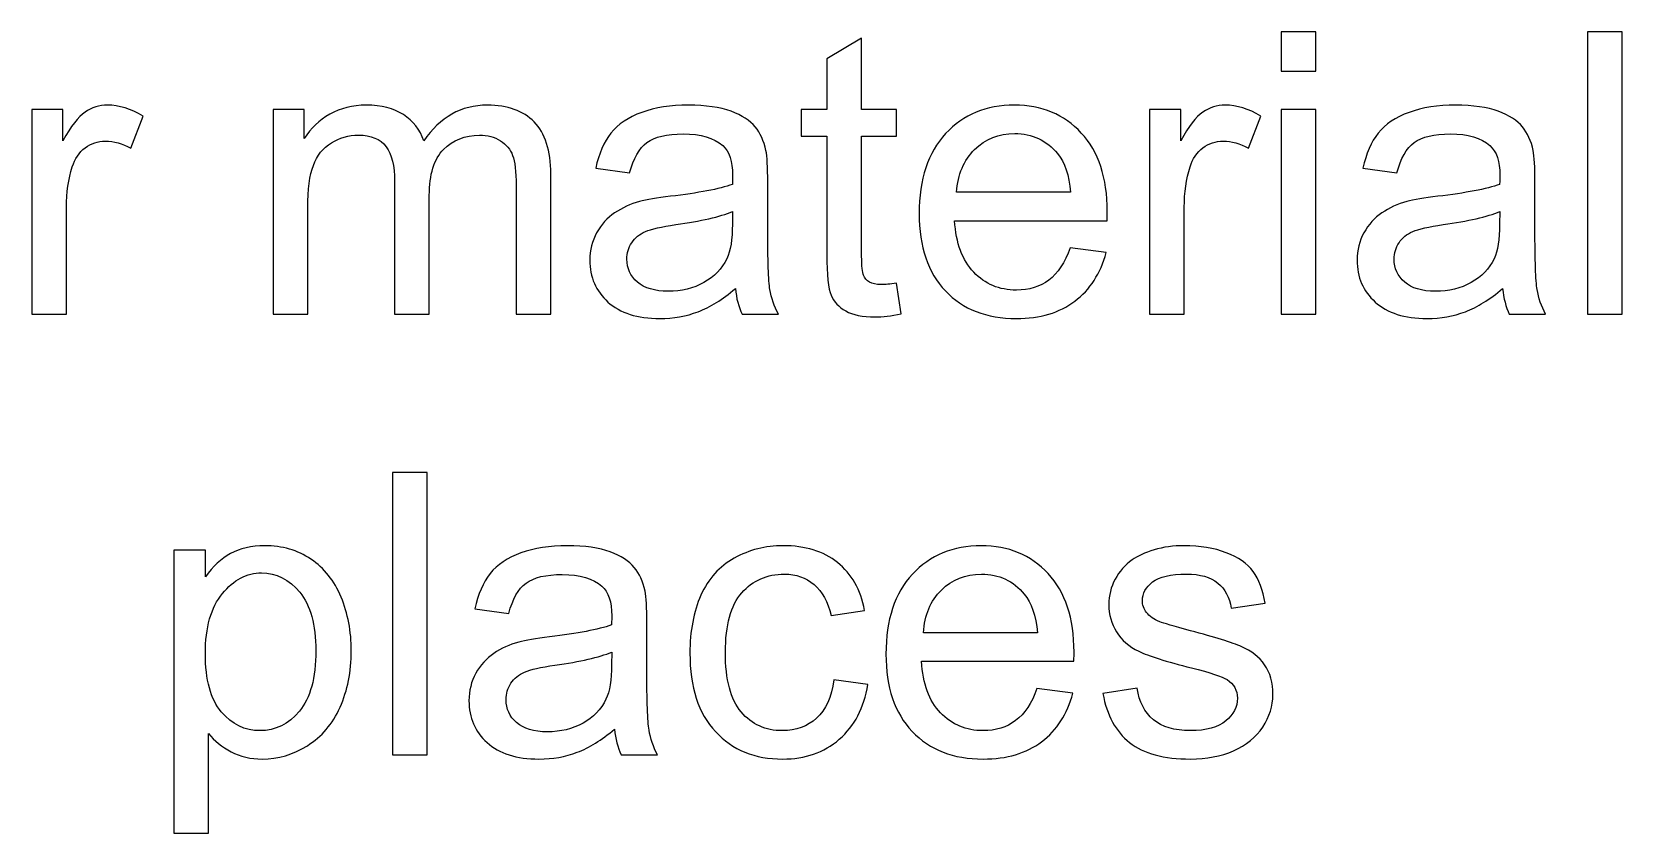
# Model space of a CAD drawing. Header units: millimetres. Extents: x -423 to 423, y -251 to 251.
# Drawn here: x 134.46 to 170.84, y 232.39 to 250.72 of the extents above; entities that cross this region are included whole.
import ezdxf

# ---------------------------------------------------------------- set-up
doc = ezdxf.new("R2010")
doc.units = ezdxf.units.MM
doc.header["$MEASUREMENT"] = 0
doc.layers.add('Layer 1', color=7, linetype='Continuous')

msp = doc.modelspace()

# ---------------------------------------------------------------- linework, layer by layer
at = {"layer": 'Layer 1', "color": 1}
for points, knots in [([(163.0406, 249.8146), (163.0406, 249.8146), (163.0406, 250.7166), (163.0406, 250.7166), (163.0406, 250.7166), (163.8344, 250.7166), (163.8344, 250.7166), (163.8344, 250.7166), (163.8344, 249.8146), (163.8344, 249.8146), (163.8344, 249.8146), (163.0406, 249.8146), (163.0406, 249.8146)], [0, 0, 0, 0, 0.25, 0.25, 0.25, 0.5, 0.5, 0.5, 0.75, 0.75, 0.75, 1, 1, 1, 1]), ([(170.0436, 244.258), (170.0436, 244.258), (170.0436, 250.7166), (170.0436, 250.7166), (170.0436, 250.7166), (170.8374, 250.7166), (170.8374, 250.7166), (170.8374, 250.7166), (170.8374, 244.258), (170.8374, 244.258), (170.8374, 244.258), (170.0436, 244.258), (170.0436, 244.258)], [0, 0, 0, 0, 0.25, 0.25, 0.25, 0.5, 0.5, 0.5, 0.75, 0.75, 0.75, 1, 1, 1, 1]), ([(154.2367, 244.9661), (154.2367, 244.9661), (154.3449, 244.2655), (154.3449, 244.2655), (154.1224, 244.2189), (153.9225, 244.1948), (153.748, 244.1948), (153.4609, 244.1948), (153.2384, 244.2399), (153.079, 244.3316), (152.9212, 244.4233), (152.8099, 244.5422), (152.7452, 244.691), (152.6806, 244.8398), (152.649, 245.1525), (152.649, 245.6291), (152.649, 245.6291), (152.649, 248.3263), (152.649, 248.3263), (152.649, 248.3263), (152.0627, 248.3263), (152.0627, 248.3263), (152.0627, 248.3263), (152.0627, 248.9396), (152.0627, 248.9396), (152.0627, 248.9396), (152.649, 248.9396), (152.649, 248.9396), (152.649, 248.9396), (152.649, 250.0972), (152.649, 250.0972), (152.649, 250.0972), (153.4429, 250.5739), (153.4429, 250.5739), (153.4429, 250.5739), (153.4429, 248.9396), (153.4429, 248.9396), (153.4429, 248.9396), (154.2367, 248.9396), (154.2367, 248.9396), (154.2367, 248.9396), (154.2367, 248.3263), (154.2367, 248.3263), (154.2367, 248.3263), (153.4429, 248.3263), (153.4429, 248.3263), (153.4429, 248.3263), (153.4429, 245.584), (153.4429, 245.584), (153.4429, 245.357), (153.4564, 245.2112), (153.485, 245.1465), (153.512, 245.0819), (153.5571, 245.0307), (153.6202, 244.9917), (153.6834, 244.9541), (153.7736, 244.9345), (153.8909, 244.9345), (153.9781, 244.9345), (154.0938, 244.9451), (154.2367, 244.9661)], [0, 0, 0, 0, 0.05, 0.05, 0.05, 0.1, 0.1, 0.1, 0.15, 0.15, 0.15, 0.2, 0.2, 0.2, 0.25, 0.25, 0.25, 0.3, 0.3, 0.3, 0.35, 0.35, 0.35, 0.4, 0.4, 0.4, 0.45, 0.45, 0.45, 0.5, 0.5, 0.5, 0.55, 0.55, 0.55, 0.6, 0.6, 0.6, 0.65, 0.65, 0.65, 0.7, 0.7, 0.7, 0.75, 0.75, 0.75, 0.8, 0.8, 0.8, 0.85, 0.85, 0.85, 0.9, 0.9, 0.9, 0.95, 0.95, 0.95, 1, 1, 1, 1]), ([(134.4638, 244.258), (134.4638, 244.258), (134.4638, 248.9396), (134.4638, 248.9396), (134.4638, 248.9396), (135.1764, 248.9396), (135.1764, 248.9396), (135.1764, 248.9396), (135.1764, 248.2225), (135.1764, 248.2225), (135.3583, 248.5548), (135.5267, 248.7742), (135.6816, 248.8795), (135.8364, 248.9862), (136.0063, 249.0388), (136.1912, 249.0388), (136.4588, 249.0388), (136.731, 248.9547), (137.0075, 248.7878), (137.0075, 248.7878), (136.7249, 248.0556), (136.7249, 248.0556), (136.5325, 248.1639), (136.34, 248.218), (136.1476, 248.218), (135.9747, 248.218), (135.8198, 248.1653), (135.683, 248.0616), (135.5462, 247.9579), (135.4485, 247.8136), (135.3899, 247.6286), (135.3012, 247.3475), (135.2575, 247.0393), (135.2575, 246.704), (135.2575, 246.704), (135.2575, 244.258), (135.2575, 244.258), (135.2575, 244.258), (134.4638, 244.258), (134.4638, 244.258)], [0, 0, 0, 0, 0.0769231, 0.0769231, 0.0769231, 0.1538462, 0.1538462, 0.1538462, 0.2307692, 0.2307692, 0.2307692, 0.3076923, 0.3076923, 0.3076923, 0.3846154, 0.3846154, 0.3846154, 0.4615385, 0.4615385, 0.4615385, 0.5384615, 0.5384615, 0.5384615, 0.6153846, 0.6153846, 0.6153846, 0.6923077, 0.6923077, 0.6923077, 0.7692308, 0.7692308, 0.7692308, 0.8461538, 0.8461538, 0.8461538, 0.9230769, 0.9230769, 0.9230769, 1, 1, 1, 1]), ([(139.9828, 244.258), (139.9828, 244.258), (139.9828, 248.9396), (139.9828, 248.9396), (139.9828, 248.9396), (140.6954, 248.9396), (140.6954, 248.9396), (140.6954, 248.9396), (140.6954, 248.2781), (140.6954, 248.2781), (140.8412, 248.5066), (141.0367, 248.6916), (141.2802, 248.8299), (141.5238, 248.9697), (141.8004, 249.0388), (142.1116, 249.0388), (142.4573, 249.0388), (142.7415, 248.9667), (142.9625, 248.8238), (143.1835, 248.6795), (143.3399, 248.4796), (143.4301, 248.221), (143.8029, 248.7667), (144.2855, 249.0388), (144.8809, 249.0388), (145.3469, 249.0388), (145.7063, 248.911), (145.9558, 248.654), (146.2069, 248.3969), (146.3332, 248.0015), (146.3332, 247.4678), (146.3332, 247.4678), (146.3332, 244.258), (146.3332, 244.258), (146.3332, 244.258), (145.5394, 244.258), (145.5394, 244.258), (145.5394, 244.258), (145.5394, 247.2047), (145.5394, 247.2047), (145.5394, 247.5204), (145.5124, 247.7489), (145.4612, 247.8888), (145.4101, 248.0285), (145.3169, 248.1398), (145.18, 248.2255), (145.0448, 248.3112), (144.8854, 248.3533), (144.7035, 248.3533), (144.3727, 248.3533), (144.0991, 248.2436), (143.8811, 248.0256), (143.6631, 247.8061), (143.5549, 247.4558), (143.5549, 246.9746), (143.5549, 246.9746), (143.5549, 244.258), (143.5549, 244.258), (143.5549, 244.258), (142.7611, 244.258), (142.7611, 244.258), (142.7611, 244.258), (142.7611, 247.2964), (142.7611, 247.2964), (142.7611, 247.6482), (142.6964, 247.9128), (142.5671, 248.0887), (142.4378, 248.2645), (142.2259, 248.3533), (141.9327, 248.3533), (141.7102, 248.3533), (141.5042, 248.2946), (141.3148, 248.1774), (141.1253, 248.0602), (140.9885, 247.8888), (140.9029, 247.6617), (140.8187, 247.4362), (140.7766, 247.11), (140.7766, 246.6845), (140.7766, 246.6845), (140.7766, 244.258), (140.7766, 244.258), (140.7766, 244.258), (139.9828, 244.258), (139.9828, 244.258)], [0, 0, 0, 0, 0.0357143, 0.0357143, 0.0357143, 0.0714286, 0.0714286, 0.0714286, 0.1071429, 0.1071429, 0.1071429, 0.1428571, 0.1428571, 0.1428571, 0.1785714, 0.1785714, 0.1785714, 0.2142857, 0.2142857, 0.2142857, 0.25, 0.25, 0.25, 0.2857143, 0.2857143, 0.2857143, 0.3214286, 0.3214286, 0.3214286, 0.3571429, 0.3571429, 0.3571429, 0.3928571, 0.3928571, 0.3928571, 0.4285714, 0.4285714, 0.4285714, 0.4642857, 0.4642857, 0.4642857, 0.5, 0.5, 0.5, 0.5357143, 0.5357143, 0.5357143, 0.5714286, 0.5714286, 0.5714286, 0.6071429, 0.6071429, 0.6071429, 0.6428571, 0.6428571, 0.6428571, 0.6785714, 0.6785714, 0.6785714, 0.7142857, 0.7142857, 0.7142857, 0.75, 0.75, 0.75, 0.7857143, 0.7857143, 0.7857143, 0.8214286, 0.8214286, 0.8214286, 0.8571429, 0.8571429, 0.8571429, 0.8928571, 0.8928571, 0.8928571, 0.9285714, 0.9285714, 0.9285714, 0.9642857, 0.9642857, 0.9642857, 1, 1, 1, 1]), ([(150.5548, 244.8443), (150.2601, 244.5932), (149.9759, 244.4174), (149.7039, 244.3137), (149.4317, 244.2099), (149.1401, 244.1588), (148.8273, 244.1588), (148.3132, 244.1588), (147.9178, 244.2836), (147.6411, 244.5347), (147.3646, 244.7842), (147.2262, 245.1044), (147.2262, 245.4938), (147.2262, 245.7223), (147.2788, 245.9313), (147.3825, 246.1208), (147.4878, 246.3102), (147.6246, 246.4605), (147.793, 246.5747), (147.9629, 246.689), (148.1524, 246.7762), (148.3643, 246.8348), (148.5207, 246.8754), (148.7567, 246.9145), (149.0709, 246.9536), (149.7114, 247.0288), (150.1849, 247.1205), (150.4872, 247.2257), (150.4901, 247.334), (150.4917, 247.4031), (150.4917, 247.4317), (150.4917, 247.7534), (150.4165, 247.9805), (150.2662, 248.1127), (150.0631, 248.2917), (149.761, 248.3804), (149.3611, 248.3804), (148.9867, 248.3804), (148.7101, 248.3142), (148.5327, 248.1834), (148.3538, 248.0526), (148.223, 247.8211), (148.1373, 247.4873), (148.1373, 247.4873), (147.3615, 247.5956), (147.3615, 247.5956), (147.4322, 247.9278), (147.548, 248.197), (147.7104, 248.4014), (147.8727, 248.6059), (148.1072, 248.7622), (148.414, 248.8735), (148.7191, 248.9832), (149.0754, 249.0388), (149.4783, 249.0388), (149.8783, 249.0388), (150.2045, 248.9923), (150.4555, 248.8975), (150.7051, 248.8028), (150.8901, 248.6855), (151.0073, 248.5427), (151.1245, 248.3999), (151.2073, 248.2195), (151.2554, 248.0015), (151.2809, 247.8662), (151.2945, 247.6227), (151.2945, 247.2723), (151.2945, 247.2723), (151.2945, 246.22), (151.2945, 246.22), (151.2945, 245.4848), (151.311, 245.0202), (151.3441, 244.8233), (151.3756, 244.6264), (151.4418, 244.4384), (151.538, 244.258), (151.538, 244.258), (150.7082, 244.258), (150.7082, 244.258), (150.6285, 244.4249), (150.5773, 244.6203), (150.5548, 244.8443)], [0, 0, 0, 0, 0.037037, 0.037037, 0.037037, 0.0740741, 0.0740741, 0.0740741, 0.1111111, 0.1111111, 0.1111111, 0.1481481, 0.1481481, 0.1481481, 0.1851852, 0.1851852, 0.1851852, 0.2222222, 0.2222222, 0.2222222, 0.2592593, 0.2592593, 0.2592593, 0.2962963, 0.2962963, 0.2962963, 0.3333333, 0.3333333, 0.3333333, 0.3703704, 0.3703704, 0.3703704, 0.4074074, 0.4074074, 0.4074074, 0.4444444, 0.4444444, 0.4444444, 0.4814815, 0.4814815, 0.4814815, 0.5185185, 0.5185185, 0.5185185, 0.5555556, 0.5555556, 0.5555556, 0.5925926, 0.5925926, 0.5925926, 0.6296296, 0.6296296, 0.6296296, 0.6666667, 0.6666667, 0.6666667, 0.7037037, 0.7037037, 0.7037037, 0.7407407, 0.7407407, 0.7407407, 0.7777778, 0.7777778, 0.7777778, 0.8148148, 0.8148148, 0.8148148, 0.8518519, 0.8518519, 0.8518519, 0.8888889, 0.8888889, 0.8888889, 0.9259259, 0.9259259, 0.9259259, 0.962963, 0.962963, 0.962963, 1, 1, 1, 1]), ([(158.2132, 245.7734), (158.2132, 245.7734), (159.0341, 245.6652), (159.0341, 245.6652), (158.9062, 245.1886), (158.6672, 244.8173), (158.3185, 244.5542), (157.9696, 244.2911), (157.5246, 244.1588), (156.9819, 244.1588), (156.2994, 244.1588), (155.7581, 244.3692), (155.3582, 244.7902), (154.9583, 245.2096), (154.7584, 245.8005), (154.7584, 246.5597), (154.7584, 247.3445), (154.9598, 247.9549), (155.3642, 248.3879), (155.7686, 248.8223), (156.2933, 249.0388), (156.9383, 249.0388), (157.5622, 249.0388), (158.0719, 248.8268), (158.4673, 248.4014), (158.8627, 247.9759), (159.0611, 247.3776), (159.0611, 246.6063), (159.0611, 246.5597), (159.0597, 246.4891), (159.0566, 246.3958), (159.0566, 246.3958), (155.5702, 246.3958), (155.5702, 246.3958), (155.6003, 245.8832), (155.7446, 245.4893), (156.0062, 245.2172), (156.2663, 244.9451), (156.5925, 244.8083), (156.9819, 244.8083), (157.2721, 244.8083), (157.5201, 244.8849), (157.7246, 245.0383), (157.9306, 245.1916), (158.0929, 245.4367), (158.2132, 245.7734)], [0, 0, 0, 0, 0.0666667, 0.0666667, 0.0666667, 0.1333333, 0.1333333, 0.1333333, 0.2, 0.2, 0.2, 0.2666667, 0.2666667, 0.2666667, 0.3333333, 0.3333333, 0.3333333, 0.4, 0.4, 0.4, 0.4666667, 0.4666667, 0.4666667, 0.5333333, 0.5333333, 0.5333333, 0.6, 0.6, 0.6, 0.6666667, 0.6666667, 0.6666667, 0.7333333, 0.7333333, 0.7333333, 0.8, 0.8, 0.8, 0.8666667, 0.8666667, 0.8666667, 0.9333333, 0.9333333, 0.9333333, 1, 1, 1, 1]), ([(160.0278, 244.258), (160.0278, 244.258), (160.0278, 248.9396), (160.0278, 248.9396), (160.0278, 248.9396), (160.7405, 248.9396), (160.7405, 248.9396), (160.7405, 248.9396), (160.7405, 248.2225), (160.7405, 248.2225), (160.9223, 248.5548), (161.0908, 248.7742), (161.2456, 248.8795), (161.4004, 248.9862), (161.5704, 249.0388), (161.7552, 249.0388), (162.0229, 249.0388), (162.295, 248.9547), (162.5716, 248.7878), (162.5716, 248.7878), (162.289, 248.0556), (162.289, 248.0556), (162.0965, 248.1639), (161.9041, 248.218), (161.7117, 248.218), (161.5387, 248.218), (161.3839, 248.1653), (161.2471, 248.0616), (161.1103, 247.9579), (161.0126, 247.8136), (160.954, 247.6286), (160.8652, 247.3475), (160.8216, 247.0393), (160.8216, 246.704), (160.8216, 246.704), (160.8216, 244.258), (160.8216, 244.258), (160.8216, 244.258), (160.0278, 244.258), (160.0278, 244.258)], [0, 0, 0, 0, 0.0769231, 0.0769231, 0.0769231, 0.1538462, 0.1538462, 0.1538462, 0.2307692, 0.2307692, 0.2307692, 0.3076923, 0.3076923, 0.3076923, 0.3846154, 0.3846154, 0.3846154, 0.4615385, 0.4615385, 0.4615385, 0.5384615, 0.5384615, 0.5384615, 0.6153846, 0.6153846, 0.6153846, 0.6923077, 0.6923077, 0.6923077, 0.7692308, 0.7692308, 0.7692308, 0.8461538, 0.8461538, 0.8461538, 0.9230769, 0.9230769, 0.9230769, 1, 1, 1, 1]), ([(163.0406, 244.258), (163.0406, 244.258), (163.0406, 248.9396), (163.0406, 248.9396), (163.0406, 248.9396), (163.8344, 248.9396), (163.8344, 248.9396), (163.8344, 248.9396), (163.8344, 244.258), (163.8344, 244.258), (163.8344, 244.258), (163.0406, 244.258), (163.0406, 244.258)], [0, 0, 0, 0, 0.25, 0.25, 0.25, 0.5, 0.5, 0.5, 0.75, 0.75, 0.75, 1, 1, 1, 1]), ([(168.1026, 244.8443), (167.808, 244.5932), (167.5238, 244.4174), (167.2517, 244.3137), (166.9796, 244.2099), (166.6879, 244.1588), (166.3752, 244.1588), (165.8611, 244.1588), (165.4657, 244.2836), (165.189, 244.5347), (164.9124, 244.7842), (164.7741, 245.1044), (164.7741, 245.4938), (164.7741, 245.7223), (164.8267, 245.9313), (164.9304, 246.1208), (165.0357, 246.3102), (165.1725, 246.4605), (165.3409, 246.5747), (165.5108, 246.689), (165.7003, 246.7762), (165.9122, 246.8348), (166.0685, 246.8754), (166.3046, 246.9145), (166.6188, 246.9536), (167.2592, 247.0288), (167.7328, 247.1205), (168.035, 247.2257), (168.038, 247.334), (168.0396, 247.4031), (168.0396, 247.4317), (168.0396, 247.7534), (167.9644, 247.9805), (167.814, 248.1127), (167.611, 248.2917), (167.3089, 248.3804), (166.9089, 248.3804), (166.5346, 248.3804), (166.258, 248.3142), (166.0806, 248.1834), (165.9017, 248.0526), (165.7709, 247.8211), (165.6852, 247.4873), (165.6852, 247.4873), (164.9094, 247.5956), (164.9094, 247.5956), (164.9801, 247.9278), (165.0959, 248.197), (165.2582, 248.4014), (165.4206, 248.6059), (165.6551, 248.7622), (165.9618, 248.8735), (166.267, 248.9832), (166.6233, 249.0388), (167.0262, 249.0388), (167.4261, 249.0388), (167.7524, 248.9923), (168.0034, 248.8975), (168.253, 248.8028), (168.4379, 248.6855), (168.5552, 248.5427), (168.6724, 248.3999), (168.7552, 248.2195), (168.8032, 248.0015), (168.8288, 247.8662), (168.8424, 247.6227), (168.8424, 247.2723), (168.8424, 247.2723), (168.8424, 246.22), (168.8424, 246.22), (168.8424, 245.4848), (168.8589, 245.0202), (168.892, 244.8233), (168.9235, 244.6264), (168.9897, 244.4384), (169.0859, 244.258), (169.0859, 244.258), (168.2561, 244.258), (168.2561, 244.258), (168.1764, 244.4249), (168.1252, 244.6203), (168.1026, 244.8443)], [0, 0, 0, 0, 0.037037, 0.037037, 0.037037, 0.0740741, 0.0740741, 0.0740741, 0.1111111, 0.1111111, 0.1111111, 0.1481481, 0.1481481, 0.1481481, 0.1851852, 0.1851852, 0.1851852, 0.2222222, 0.2222222, 0.2222222, 0.2592593, 0.2592593, 0.2592593, 0.2962963, 0.2962963, 0.2962963, 0.3333333, 0.3333333, 0.3333333, 0.3703704, 0.3703704, 0.3703704, 0.4074074, 0.4074074, 0.4074074, 0.4444444, 0.4444444, 0.4444444, 0.4814815, 0.4814815, 0.4814815, 0.5185185, 0.5185185, 0.5185185, 0.5555556, 0.5555556, 0.5555556, 0.5925926, 0.5925926, 0.5925926, 0.6296296, 0.6296296, 0.6296296, 0.6666667, 0.6666667, 0.6666667, 0.7037037, 0.7037037, 0.7037037, 0.7407407, 0.7407407, 0.7407407, 0.7777778, 0.7777778, 0.7777778, 0.8148148, 0.8148148, 0.8148148, 0.8518519, 0.8518519, 0.8518519, 0.8888889, 0.8888889, 0.8888889, 0.9259259, 0.9259259, 0.9259259, 0.962963, 0.962963, 0.962963, 1, 1, 1, 1]), ([(155.6153, 247.0453), (155.6153, 247.0453), (158.2222, 247.0453), (158.2222, 247.0453), (158.1876, 247.4392), (158.0869, 247.7339), (157.9231, 247.9309), (157.672, 248.236), (157.3443, 248.3894), (156.9428, 248.3894), (156.5789, 248.3894), (156.2738, 248.2676), (156.0257, 248.024), (155.7792, 247.7805), (155.6423, 247.4542), (155.6153, 247.0453)], [0, 0, 0, 0, 0.2, 0.2, 0.2, 0.4, 0.4, 0.4, 0.6, 0.6, 0.6, 0.8, 0.8, 0.8, 1, 1, 1, 1]), ([(150.4917, 246.6034), (150.203, 246.4861), (149.77, 246.3869), (149.1927, 246.3056), (148.8649, 246.259), (148.6334, 246.2064), (148.4981, 246.1478), (148.3628, 246.0891), (148.2591, 246.0035), (148.1854, 245.8922), (148.1117, 245.7794), (148.0741, 245.6546), (148.0741, 245.5164), (148.0741, 245.3074), (148.1538, 245.1315), (148.3147, 244.9917), (148.4756, 244.8518), (148.7101, 244.7812), (149.0183, 244.7812), (149.3235, 244.7812), (149.5956, 244.8473), (149.8346, 244.9811), (150.0722, 245.1134), (150.2481, 245.2954), (150.3593, 245.5254), (150.4451, 245.7043), (150.4872, 245.9673), (150.4872, 246.3147), (150.4872, 246.3147), (150.4917, 246.6034), (150.4917, 246.6034)], [0, 0, 0, 0, 0.1, 0.1, 0.1, 0.2, 0.2, 0.2, 0.3, 0.3, 0.3, 0.4, 0.4, 0.4, 0.5, 0.5, 0.5, 0.6, 0.6, 0.6, 0.7, 0.7, 0.7, 0.8, 0.8, 0.8, 0.9, 0.9, 0.9, 1, 1, 1, 1]), ([(168.0396, 246.6034), (167.7509, 246.4861), (167.3179, 246.3869), (166.7406, 246.3056), (166.4128, 246.259), (166.1813, 246.2064), (166.046, 246.1478), (165.9107, 246.0891), (165.807, 246.0035), (165.7333, 245.8922), (165.6596, 245.7794), (165.622, 245.6546), (165.622, 245.5164), (165.622, 245.3074), (165.7017, 245.1315), (165.8626, 244.9917), (166.0235, 244.8518), (166.258, 244.7812), (166.5661, 244.7812), (166.8714, 244.7812), (167.1435, 244.8473), (167.3825, 244.9811), (167.62, 245.1134), (167.796, 245.2954), (167.9072, 245.5254), (167.9929, 245.7043), (168.035, 245.9673), (168.035, 246.3147), (168.035, 246.3147), (168.0396, 246.6034), (168.0396, 246.6034)], [0, 0, 0, 0, 0.1, 0.1, 0.1, 0.2, 0.2, 0.2, 0.3, 0.3, 0.3, 0.4, 0.4, 0.4, 0.5, 0.5, 0.5, 0.6, 0.6, 0.6, 0.7, 0.7, 0.7, 0.8, 0.8, 0.8, 0.9, 0.9, 0.9, 1, 1, 1, 1]), ([(142.7109, 234.1806), (142.7109, 234.1806), (142.7109, 240.6393), (142.7109, 240.6393), (142.7109, 240.6393), (143.5048, 240.6393), (143.5048, 240.6393), (143.5048, 240.6393), (143.5048, 234.1806), (143.5048, 234.1806), (143.5048, 234.1806), (142.7109, 234.1806), (142.7109, 234.1806)], [0, 0, 0, 0, 0.25, 0.25, 0.25, 0.5, 0.5, 0.5, 0.75, 0.75, 0.75, 1, 1, 1, 1]), ([(137.7121, 232.3855), (137.7121, 232.3855), (137.7121, 238.8622), (137.7121, 238.8622), (137.7121, 238.8622), (138.4337, 238.8622), (138.4337, 238.8622), (138.4337, 238.8622), (138.4337, 238.2474), (138.4337, 238.2474), (138.6036, 238.4849), (138.7961, 238.6638), (139.011, 238.7825), (139.2245, 238.9013), (139.4846, 238.9614), (139.7898, 238.9614), (140.1897, 238.9614), (140.5415, 238.8592), (140.8467, 238.6533), (141.1519, 238.4488), (141.3819, 238.1586), (141.5383, 237.7858), (141.6931, 237.4115), (141.7713, 237.0025), (141.7713, 236.556), (141.7713, 236.0794), (141.6856, 235.6494), (141.5142, 235.2661), (141.3428, 234.8842), (141.0933, 234.591), (140.7655, 234.3866), (140.4393, 234.1836), (140.095, 234.0814), (139.7342, 234.0814), (139.4696, 234.0814), (139.232, 234.137), (139.0231, 234.2483), (138.8126, 234.3595), (138.6412, 234.4993), (138.5059, 234.6693), (138.5059, 234.6693), (138.5059, 232.3855), (138.5059, 232.3855), (138.5059, 232.3855), (137.7121, 232.3855), (137.7121, 232.3855)], [0, 0, 0, 0, 0.0666667, 0.0666667, 0.0666667, 0.1333333, 0.1333333, 0.1333333, 0.2, 0.2, 0.2, 0.2666667, 0.2666667, 0.2666667, 0.3333333, 0.3333333, 0.3333333, 0.4, 0.4, 0.4, 0.4666667, 0.4666667, 0.4666667, 0.5333333, 0.5333333, 0.5333333, 0.6, 0.6, 0.6, 0.6666667, 0.6666667, 0.6666667, 0.7333333, 0.7333333, 0.7333333, 0.8, 0.8, 0.8, 0.8666667, 0.8666667, 0.8666667, 0.9333333, 0.9333333, 0.9333333, 1, 1, 1, 1]), ([(147.791, 234.7669), (147.4963, 234.5158), (147.2122, 234.34), (146.9401, 234.2363), (146.668, 234.1326), (146.3763, 234.0814), (146.0636, 234.0814), (145.5494, 234.0814), (145.154, 234.2062), (144.8774, 234.4573), (144.6008, 234.7069), (144.4625, 235.0271), (144.4625, 235.4164), (144.4625, 235.6449), (144.515, 235.8539), (144.6188, 236.0434), (144.724, 236.2328), (144.8608, 236.3831), (145.0293, 236.4973), (145.1991, 236.6116), (145.3886, 236.6988), (145.6006, 236.7575), (145.7569, 236.7981), (145.9929, 236.8372), (146.3072, 236.8762), (146.9476, 236.9514), (147.4212, 237.0431), (147.7234, 237.1484), (147.7264, 237.2566), (147.7279, 237.3257), (147.7279, 237.3544), (147.7279, 237.676), (147.6527, 237.9031), (147.5024, 238.0354), (147.2994, 238.2143), (146.9972, 238.303), (146.5973, 238.303), (146.2229, 238.303), (145.9464, 238.2369), (145.7689, 238.106), (145.59, 237.9752), (145.4593, 237.7437), (145.3735, 237.4099), (145.3735, 237.4099), (144.5977, 237.5182), (144.5977, 237.5182), (144.6685, 237.8504), (144.7842, 238.1196), (144.9466, 238.3241), (145.109, 238.5285), (145.3434, 238.6849), (145.6502, 238.7961), (145.9553, 238.9059), (146.3117, 238.9614), (146.7146, 238.9614), (147.1145, 238.9614), (147.4408, 238.9149), (147.6918, 238.8201), (147.9413, 238.7254), (148.1263, 238.6081), (148.2436, 238.4654), (148.3608, 238.3225), (148.4435, 238.1421), (148.4916, 237.9241), (148.5172, 237.7888), (148.5307, 237.5453), (148.5307, 237.195), (148.5307, 237.195), (148.5307, 236.1426), (148.5307, 236.1426), (148.5307, 235.4074), (148.5473, 234.9429), (148.5803, 234.7459), (148.6119, 234.549), (148.678, 234.3611), (148.7742, 234.1806), (148.7742, 234.1806), (147.9444, 234.1806), (147.9444, 234.1806), (147.8647, 234.3475), (147.8136, 234.543), (147.791, 234.7669)], [0, 0, 0, 0, 0.037037, 0.037037, 0.037037, 0.0740741, 0.0740741, 0.0740741, 0.1111111, 0.1111111, 0.1111111, 0.1481481, 0.1481481, 0.1481481, 0.1851852, 0.1851852, 0.1851852, 0.2222222, 0.2222222, 0.2222222, 0.2592593, 0.2592593, 0.2592593, 0.2962963, 0.2962963, 0.2962963, 0.3333333, 0.3333333, 0.3333333, 0.3703704, 0.3703704, 0.3703704, 0.4074074, 0.4074074, 0.4074074, 0.4444444, 0.4444444, 0.4444444, 0.4814815, 0.4814815, 0.4814815, 0.5185185, 0.5185185, 0.5185185, 0.5555556, 0.5555556, 0.5555556, 0.5925926, 0.5925926, 0.5925926, 0.6296296, 0.6296296, 0.6296296, 0.6666667, 0.6666667, 0.6666667, 0.7037037, 0.7037037, 0.7037037, 0.7407407, 0.7407407, 0.7407407, 0.7777778, 0.7777778, 0.7777778, 0.8148148, 0.8148148, 0.8148148, 0.8518519, 0.8518519, 0.8518519, 0.8888889, 0.8888889, 0.8888889, 0.9259259, 0.9259259, 0.9259259, 0.962963, 0.962963, 0.962963, 1, 1, 1, 1]), ([(152.8079, 235.8945), (152.8079, 235.8945), (153.5837, 235.7862), (153.5837, 235.7862), (153.498, 235.2525), (153.2815, 234.8362), (152.9312, 234.5339), (152.5809, 234.2318), (152.1495, 234.0814), (151.6398, 234.0814), (151.0008, 234.0814), (150.4867, 234.2904), (150.0988, 234.7083), (149.7094, 235.1263), (149.5154, 235.7246), (149.5154, 236.5034), (149.5154, 237.0086), (149.5996, 237.4491), (149.7665, 237.8279), (149.9334, 238.2052), (150.1875, 238.4894), (150.5303, 238.6774), (150.8716, 238.8667), (151.2428, 238.9614), (151.6458, 238.9614), (152.1524, 238.9614), (152.5689, 238.8337), (152.8907, 238.5766), (153.2139, 238.3195), (153.4213, 237.9542), (153.5115, 237.4821), (153.5115, 237.4821), (152.7448, 237.3649), (152.7448, 237.3649), (152.6711, 237.6791), (152.5418, 237.9151), (152.3539, 238.0745), (152.1674, 238.2324), (151.9419, 238.312), (151.6774, 238.312), (151.2774, 238.312), (150.9527, 238.1692), (150.7016, 237.8835), (150.452, 237.5963), (150.3273, 237.1454), (150.3273, 236.526), (150.3273, 235.8976), (150.4475, 235.442), (150.6881, 235.1578), (150.9301, 234.8737), (151.2444, 234.7309), (151.6307, 234.7309), (151.9435, 234.7309), (152.2036, 234.8256), (152.411, 235.0165), (152.62, 235.206), (152.7523, 235.4991), (152.8079, 235.8945)], [0, 0, 0, 0, 0.0526316, 0.0526316, 0.0526316, 0.1052632, 0.1052632, 0.1052632, 0.1578947, 0.1578947, 0.1578947, 0.2105263, 0.2105263, 0.2105263, 0.2631579, 0.2631579, 0.2631579, 0.3157895, 0.3157895, 0.3157895, 0.3684211, 0.3684211, 0.3684211, 0.4210526, 0.4210526, 0.4210526, 0.4736842, 0.4736842, 0.4736842, 0.5263158, 0.5263158, 0.5263158, 0.5789474, 0.5789474, 0.5789474, 0.6315789, 0.6315789, 0.6315789, 0.6842105, 0.6842105, 0.6842105, 0.7368421, 0.7368421, 0.7368421, 0.7894737, 0.7894737, 0.7894737, 0.8421053, 0.8421053, 0.8421053, 0.8947368, 0.8947368, 0.8947368, 0.9473684, 0.9473684, 0.9473684, 1, 1, 1, 1]), ([(157.4534, 235.6961), (157.4534, 235.6961), (158.2743, 235.5878), (158.2743, 235.5878), (158.1465, 235.1112), (157.9075, 234.7399), (157.5587, 234.4768), (157.2098, 234.2137), (156.7648, 234.0814), (156.2222, 234.0814), (155.5396, 234.0814), (154.9984, 234.2919), (154.5985, 234.7128), (154.1986, 235.1323), (153.9986, 235.7231), (153.9986, 236.4823), (153.9986, 237.2672), (154.2, 237.8775), (154.6044, 238.3105), (155.0089, 238.7449), (155.5336, 238.9614), (156.1785, 238.9614), (156.8024, 238.9614), (157.3121, 238.7495), (157.7075, 238.3241), (158.1029, 237.8986), (158.3013, 237.3002), (158.3013, 236.529), (158.3013, 236.4823), (158.2999, 236.4117), (158.2968, 236.3184), (158.2968, 236.3184), (154.8104, 236.3184), (154.8104, 236.3184), (154.8405, 235.8059), (154.9848, 235.4119), (155.2464, 235.1398), (155.5065, 234.8677), (155.8327, 234.7309), (156.2222, 234.7309), (156.5123, 234.7309), (156.7603, 234.8075), (156.9648, 234.9609), (157.1708, 235.1143), (157.3332, 235.3593), (157.4534, 235.6961)], [0, 0, 0, 0, 0.0666667, 0.0666667, 0.0666667, 0.1333333, 0.1333333, 0.1333333, 0.2, 0.2, 0.2, 0.2666667, 0.2666667, 0.2666667, 0.3333333, 0.3333333, 0.3333333, 0.4, 0.4, 0.4, 0.4666667, 0.4666667, 0.4666667, 0.5333333, 0.5333333, 0.5333333, 0.6, 0.6, 0.6, 0.6666667, 0.6666667, 0.6666667, 0.7333333, 0.7333333, 0.7333333, 0.8, 0.8, 0.8, 0.8666667, 0.8666667, 0.8666667, 0.9333333, 0.9333333, 0.9333333, 1, 1, 1, 1]), ([(158.9614, 235.5788), (158.9614, 235.5788), (159.7461, 235.7051), (159.7461, 235.7051), (159.7898, 235.3909), (159.913, 235.1503), (160.1145, 234.9819), (160.3159, 234.8151), (160.5986, 234.7309), (160.9594, 234.7309), (161.3247, 234.7309), (161.5953, 234.8045), (161.7727, 234.9533), (161.9486, 235.1007), (162.0374, 235.2751), (162.0374, 235.4751), (162.0374, 235.654), (161.9577, 235.7953), (161.7998, 235.8976), (161.6886, 235.9682), (161.418, 236.0569), (160.988, 236.1666), (160.4076, 236.3125), (160.0063, 236.4388), (159.7807, 236.5455), (159.5567, 236.6538), (159.3869, 236.801), (159.271, 236.9905), (159.1553, 237.1784), (159.0966, 237.3874), (159.0966, 237.6159), (159.0966, 237.8249), (159.1448, 238.0173), (159.2395, 238.1948), (159.3357, 238.3721), (159.465, 238.5195), (159.6288, 238.6368), (159.7522, 238.727), (159.9205, 238.8036), (160.1325, 238.8667), (160.346, 238.9299), (160.5731, 238.9614), (160.8166, 238.9614), (161.1834, 238.9614), (161.5052, 238.9088), (161.7817, 238.8021), (162.0599, 238.6969), (162.2643, 238.5526), (162.3967, 238.3721), (162.5274, 238.1902), (162.6192, 237.9482), (162.6688, 237.6445), (162.6688, 237.6445), (161.8931, 237.5363), (161.8931, 237.5363), (161.8585, 237.7798), (161.7562, 237.9707), (161.5878, 238.1076), (161.4194, 238.2444), (161.1819, 238.312), (160.8737, 238.312), (160.5113, 238.312), (160.2513, 238.2519), (160.0964, 238.1316), (159.9416, 238.0113), (159.8634, 237.87), (159.8634, 237.7091), (159.8634, 237.6069), (159.895, 237.5137), (159.9596, 237.431), (160.0242, 237.3468), (160.125, 237.2761), (160.2633, 237.2206), (160.343, 237.1905), (160.5745, 237.1228), (160.9624, 237.0175), (161.5217, 236.8687), (161.9126, 236.7455), (162.135, 236.6508), (162.3576, 236.556), (162.532, 236.4162), (162.6583, 236.2358), (162.786, 236.0539), (162.8492, 235.8284), (162.8492, 235.5577), (162.8492, 235.2946), (162.7725, 235.0466), (162.6176, 234.8136), (162.4628, 234.5805), (162.2403, 234.4001), (161.9502, 234.2723), (161.6585, 234.1446), (161.3292, 234.0814), (160.9624, 234.0814), (160.355, 234.0814), (159.8905, 234.2076), (159.5717, 234.4587), (159.253, 234.7114), (159.0501, 235.0842), (158.9614, 235.5788)], [0, 0, 0, 0, 0.030303, 0.030303, 0.030303, 0.0606061, 0.0606061, 0.0606061, 0.0909091, 0.0909091, 0.0909091, 0.1212121, 0.1212121, 0.1212121, 0.1515152, 0.1515152, 0.1515152, 0.1818182, 0.1818182, 0.1818182, 0.2121212, 0.2121212, 0.2121212, 0.2424242, 0.2424242, 0.2424242, 0.2727273, 0.2727273, 0.2727273, 0.3030303, 0.3030303, 0.3030303, 0.3333333, 0.3333333, 0.3333333, 0.3636364, 0.3636364, 0.3636364, 0.3939394, 0.3939394, 0.3939394, 0.4242424, 0.4242424, 0.4242424, 0.4545455, 0.4545455, 0.4545455, 0.4848485, 0.4848485, 0.4848485, 0.5151515, 0.5151515, 0.5151515, 0.5454545, 0.5454545, 0.5454545, 0.5757576, 0.5757576, 0.5757576, 0.6060606, 0.6060606, 0.6060606, 0.6363636, 0.6363636, 0.6363636, 0.6666667, 0.6666667, 0.6666667, 0.6969697, 0.6969697, 0.6969697, 0.7272727, 0.7272727, 0.7272727, 0.7575758, 0.7575758, 0.7575758, 0.7878788, 0.7878788, 0.7878788, 0.8181818, 0.8181818, 0.8181818, 0.8484848, 0.8484848, 0.8484848, 0.8787879, 0.8787879, 0.8787879, 0.9090909, 0.9090909, 0.9090909, 0.9393939, 0.9393939, 0.9393939, 0.969697, 0.969697, 0.969697, 1, 1, 1, 1]), ([(138.4337, 236.4929), (138.4337, 235.893), (138.5555, 235.4495), (138.7975, 235.1623), (139.0411, 234.8752), (139.3358, 234.7309), (139.6816, 234.7309), (140.0333, 234.7309), (140.334, 234.8797), (140.5836, 235.1774), (140.8347, 235.4751), (140.9595, 235.9351), (140.9595, 236.5591), (140.9595, 237.1544), (140.8377, 237.5994), (140.5926, 237.8956), (140.3476, 238.1917), (140.0559, 238.3391), (139.7162, 238.3391), (139.3793, 238.3391), (139.0817, 238.1812), (138.8231, 237.867), (138.563, 237.5513), (138.4337, 237.0942), (138.4337, 236.4929)], [0, 0, 0, 0, 0.125, 0.125, 0.125, 0.25, 0.25, 0.25, 0.375, 0.375, 0.375, 0.5, 0.5, 0.5, 0.625, 0.625, 0.625, 0.75, 0.75, 0.75, 0.875, 0.875, 0.875, 1, 1, 1, 1]), ([(154.8555, 236.9679), (154.8555, 236.9679), (157.4625, 236.9679), (157.4625, 236.9679), (157.4279, 237.3619), (157.3271, 237.6565), (157.1633, 237.8535), (156.9122, 238.1586), (156.5845, 238.312), (156.183, 238.312), (155.8192, 238.312), (155.514, 238.1902), (155.2659, 237.9467), (155.0194, 237.7031), (154.8825, 237.3769), (154.8555, 236.9679)], [0, 0, 0, 0, 0.2, 0.2, 0.2, 0.4, 0.4, 0.4, 0.6, 0.6, 0.6, 0.8, 0.8, 0.8, 1, 1, 1, 1]), ([(147.7279, 236.526), (147.4392, 236.4087), (147.0062, 236.3095), (146.429, 236.2283), (146.1012, 236.1816), (145.8697, 236.1291), (145.7343, 236.0704), (145.599, 236.0118), (145.4953, 235.9261), (145.4217, 235.8148), (145.3479, 235.702), (145.3104, 235.5773), (145.3104, 235.439), (145.3104, 235.23), (145.3901, 235.0541), (145.551, 234.9143), (145.7118, 234.7744), (145.9464, 234.7038), (146.2545, 234.7038), (146.5597, 234.7038), (146.8319, 234.7699), (147.0708, 234.9037), (147.3084, 235.036), (147.4843, 235.218), (147.5955, 235.448), (147.6813, 235.6269), (147.7234, 235.89), (147.7234, 236.2373), (147.7234, 236.2373), (147.7279, 236.526), (147.7279, 236.526)], [0, 0, 0, 0, 0.1, 0.1, 0.1, 0.2, 0.2, 0.2, 0.3, 0.3, 0.3, 0.4, 0.4, 0.4, 0.5, 0.5, 0.5, 0.6, 0.6, 0.6, 0.7, 0.7, 0.7, 0.8, 0.8, 0.8, 0.9, 0.9, 0.9, 1, 1, 1, 1])]:
    msp.add_open_spline(points, degree=3, knots=knots, dxfattribs=at)

doc.saveas('drawing.dxf')
